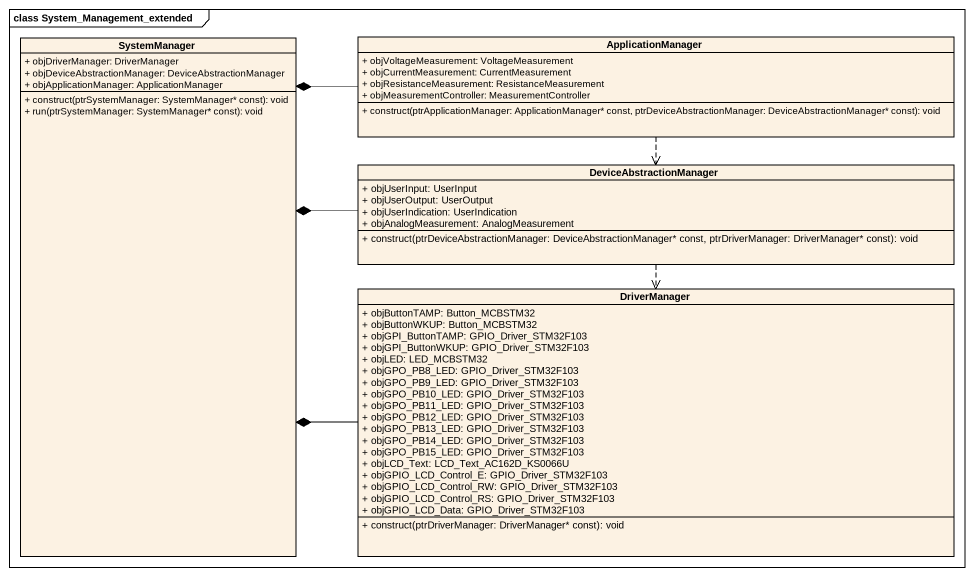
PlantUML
@startuml
mainframe class System_Management_extended
hide circle
hide empty members
skinparam classAttributeIconSize 0
class SystemManager {
  + objDriverManager: DriverManager
  + objDeviceAbstractionManager: DeviceAbstractionManager
  + objApplicationManager: ApplicationManager
  + construct(ptrSystemManager: SystemManager* const): void
  + run(ptrSystemManager: SystemManager* const): void
}
class ApplicationManager {
  + objVoltageMeasurement: VoltageMeasurement
  + objCurrentMeasurement: CurrentMeasurement
  + objResistanceMeasurement: ResistanceMeasurement
  + objMeasurementController: MeasurementController
  + construct(ptrApplicationManager: ApplicationManager* const, ptrDeviceAbstractionManager: DeviceAbstractionManager* const): void
}
class DeviceAbstractionManager {
  + objUserInput: UserInput
  + objUserOutput: UserOutput
  + objUserIndication: UserIndication
  + objAnalogMeasurement: AnalogMeasurement
  + construct(ptrDeviceAbstractionManager: DeviceAbstractionManager* const, ptrDriverManager: DriverManager* const): void
}
class DriverManager {
  + objButtonTAMP: Button_MCBSTM32
  + objButtonWKUP: Button_MCBSTM32
  + objGPI_ButtonTAMP: GPIO_Driver_STM32F103
  + objGPI_ButtonWKUP: GPIO_Driver_STM32F103
  + objLED: LED_MCBSTM32
  + objGPO_PB8_LED: GPIO_Driver_STM32F103
  + objGPO_PB9_LED: GPIO_Driver_STM32F103
  + objGPO_PB10_LED: GPIO_Driver_STM32F103
  + objGPO_PB11_LED: GPIO_Driver_STM32F103
  + objGPO_PB12_LED: GPIO_Driver_STM32F103
  + objGPO_PB13_LED: GPIO_Driver_STM32F103
  + objGPO_PB14_LED: GPIO_Driver_STM32F103
  + objGPO_PB15_LED: GPIO_Driver_STM32F103
  + objLCD_Text: LCD_Text_AC162D_KS0066U
  + objGPIO_LCD_Control_E: GPIO_Driver_STM32F103
  + objGPIO_LCD_Control_RW: GPIO_Driver_STM32F103
  + objGPIO_LCD_Control_RS: GPIO_Driver_STM32F103
  + objGPIO_LCD_Data: GPIO_Driver_STM32F103
  + construct(ptrDriverManager: DriverManager* const): void
}
ApplicationManager -left-* SystemManager
ApplicationManager ..> DeviceAbstractionManager
DeviceAbstractionManager -left-* SystemManager
DeviceAbstractionManager ..> DriverManager
DriverManager -left-* SystemManager
@enduml
